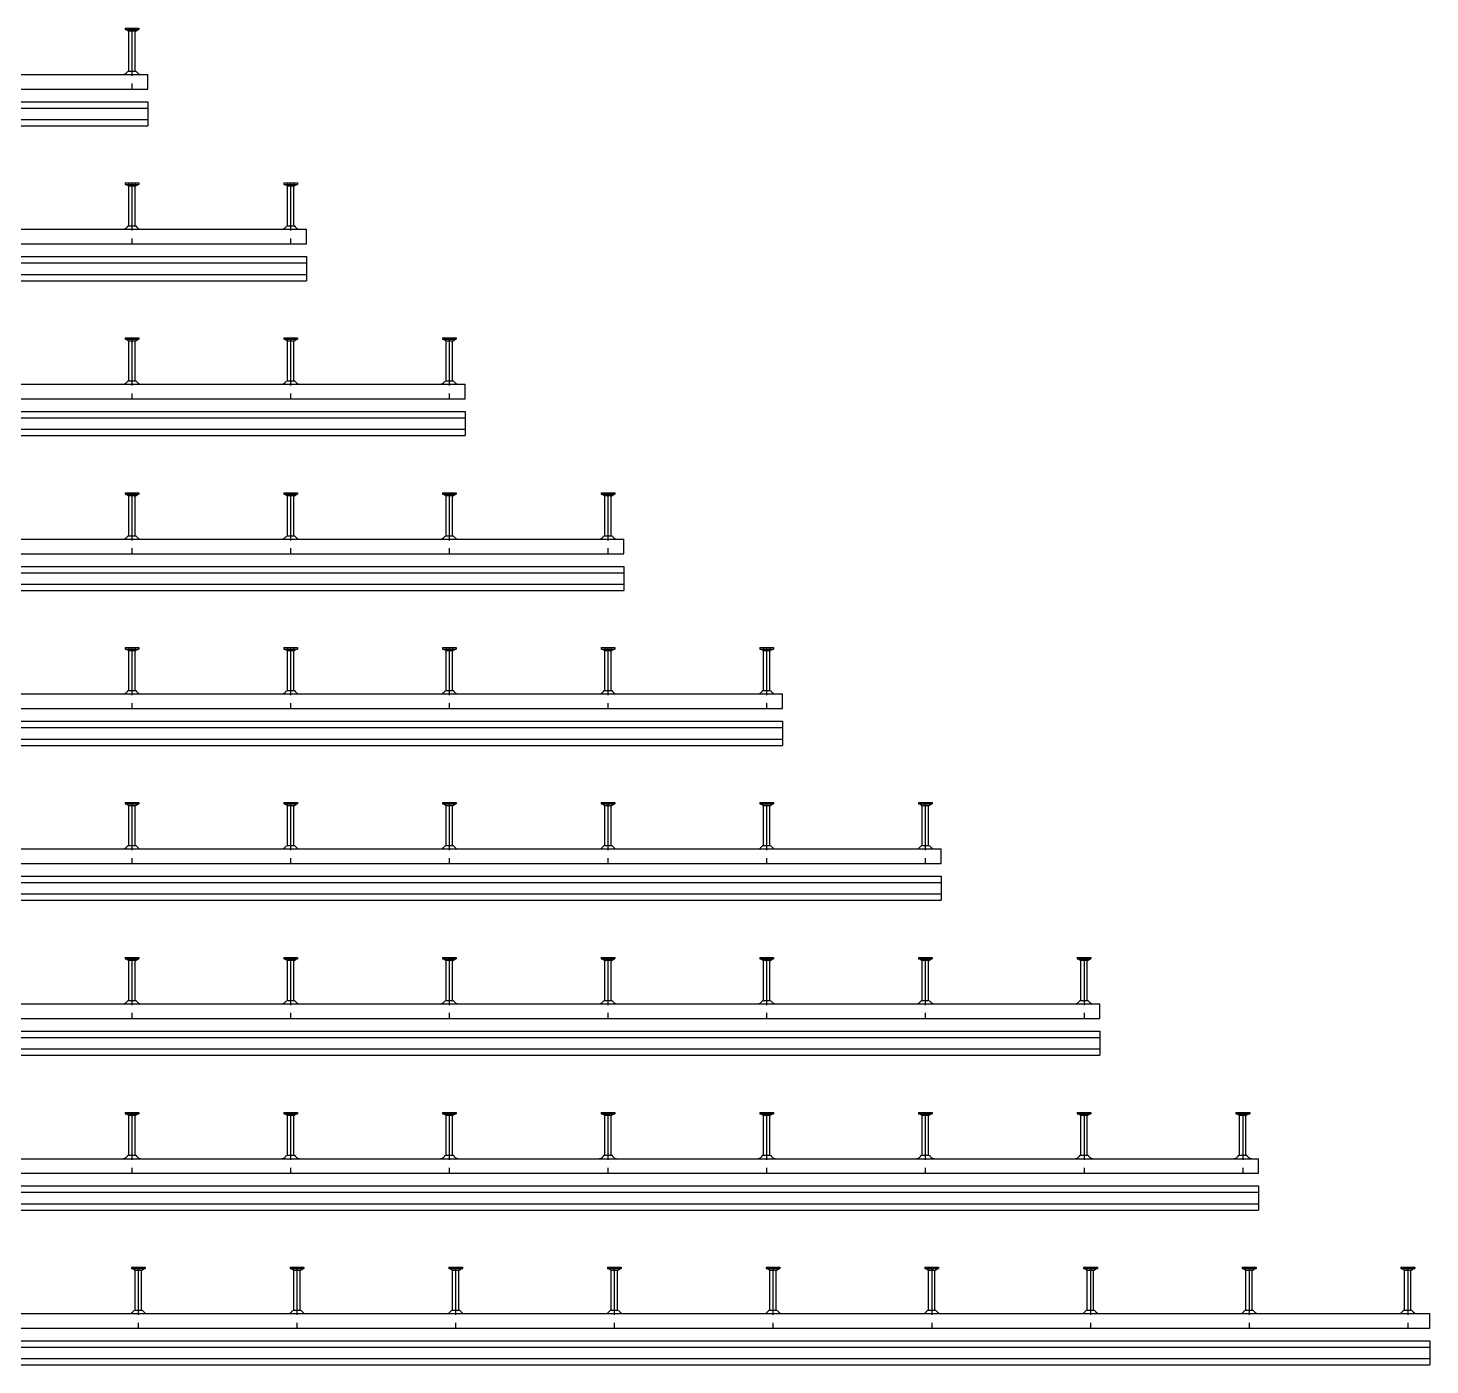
# Model space of a CAD drawing. Header units: millimetres. Extents: x -218 to 5910, y -4299 to 2743.
# Drawn here: x 3702 to 5910, y -4299 to -2193 of the extents above; entities that cross this region are included whole.
import ezdxf

# ---------------------------------------------------------------- set-up
doc = ezdxf.new("R2010")
doc.units = ezdxf.units.MM
doc.header["$LTSCALE"] = 10
doc.linetypes.add('MITTE2', pattern=[1.125, 0.75, -0.125, 0.125, -0.125])
doc.layers.add('HALFEN', color=2, linetype='CONTINUOUS')

msp = doc.modelspace()

# ---------------------------------------------------------------- linework, layer by layer
at = {"layer": 'HALFEN'}
for p, q in [((3854.3, -2192.8), (3854.3, -2195)), ((3854.3, -2192.8), (3876.2, -2192.8)), ((3854.3, -2195), (3876.2, -2195)), ((3859.7, -2197.5), (3855.4, -2195)), ((3860.2, -2192.8), (3860.2, -2195)), ((3860.2, -2260.5), (3860.2, -2198.3)), ((3869.8, -2197.8), (3860.7, -2197.8)), ((3870.2, -2260.5), (3870.2, -2198.3)), ((3870.3, -2192.8), (3870.3, -2195)), ((3870.7, -2197.5), (3875.1, -2195)), ((3876.2, -2192.8), (3876.2, -2195)), ((-159.8, -2265.8), (3890.2, -2265.8)), ((3859, -2260.5), (3871.5, -2260.5)), ((3890.2, -2288.8), (3890.2, -2265.8)), ((-159.8, -2288.8), (3890.2, -2288.8)), ((-159.8, -2308.8), (3890.2, -2308.8)), ((-159.8, -2318.8), (3890.2, -2318.8)), ((3890.2, -2308.8), (3890.2, -2346.8)), ((-159.8, -2336.8), (3890.2, -2336.8)), ((-159.8, -2346.8), (3890.2, -2346.8)), ((3854.3, -2436.8), (3876.2, -2436.8)), ((3854.3, -2436.8), (3854.3, -2439)), ((3854.3, -2439), (3876.2, -2439)), ((3859.7, -2441.5), (3855.4, -2439)), ((3860.2, -2436.8), (3860.2, -2439)), ((3860.2, -2504.5), (3860.2, -2442.3)), ((3869.8, -2441.8), (3860.7, -2441.8)), ((3870.2, -2504.5), (3870.2, -2442.3)), ((3870.3, -2436.8), (3870.3, -2439)), ((3870.7, -2441.5), (3875.1, -2439)), ((3876.2, -2436.8), (3876.2, -2439)), ((4104.3, -2436.8), (4104.3, -2439)), ((4104.3, -2436.8), (4126.2, -2436.8)), ((4104.3, -2439), (4126.2, -2439)), ((4109.7, -2441.5), (4105.4, -2439)), ((4110.2, -2436.8), (4110.2, -2439)), ((4110.2, -2504.5), (4110.2, -2442.3)), ((4119.8, -2441.8), (4110.7, -2441.8)), ((4120.2, -2504.5), (4120.2, -2442.3)), ((4120.3, -2436.8), (4120.3, -2439)), ((4120.7, -2441.5), (4125.1, -2439)), ((4126.2, -2436.8), (4126.2, -2439)), ((-159.8, -2509.8), (4140.2, -2509.8)), ((3859, -2504.5), (3871.5, -2504.5)), ((4109, -2504.5), (4121.5, -2504.5)), ((4140.2, -2532.8), (4140.2, -2509.8)), ((-159.8, -2532.8), (4140.2, -2532.8)), ((-159.8, -2552.8), (4140.2, -2552.8)), ((4140.2, -2552.8), (4140.2, -2590.8)), ((-159.8, -2562.8), (4140.2, -2562.8)), ((-159.8, -2580.8), (4140.2, -2580.8)), ((-159.8, -2590.8), (4140.2, -2590.8)), ((3854.3, -2680.8), (3876.2, -2680.8)), ((3854.3, -2680.8), (3854.3, -2683)), ((3854.3, -2683), (3876.2, -2683)), ((3859.7, -2685.5), (3855.4, -2683)), ((3860.2, -2680.8), (3860.2, -2683)), ((3860.2, -2748.5), (3860.2, -2686.3)), ((3869.8, -2685.8), (3860.7, -2685.8)), ((3870.2, -2748.5), (3870.2, -2686.3)), ((3870.3, -2680.8), (3870.3, -2683)), ((3870.7, -2685.5), (3875.1, -2683)), ((3876.2, -2680.8), (3876.2, -2683)), ((4104.3, -2680.8), (4126.2, -2680.8)), ((4104.3, -2680.8), (4104.3, -2683)), ((4104.3, -2683), (4126.2, -2683)), ((4109.7, -2685.5), (4105.4, -2683)), ((4110.2, -2680.8), (4110.2, -2683)), ((4110.2, -2748.5), (4110.2, -2686.3)), ((4119.8, -2685.8), (4110.7, -2685.8)), ((4120.2, -2748.5), (4120.2, -2686.3)), ((4120.3, -2680.8), (4120.3, -2683)), ((4120.7, -2685.5), (4125.1, -2683)), ((4126.2, -2680.8), (4126.2, -2683)), ((4354.3, -2680.8), (4354.3, -2683)), ((4354.3, -2680.8), (4376.2, -2680.8)), ((4354.3, -2683), (4376.2, -2683)), ((4359.7, -2685.5), (4355.4, -2683)), ((4360.2, -2680.8), (4360.2, -2683)), ((4360.2, -2748.5), (4360.2, -2686.3)), ((4369.8, -2685.8), (4360.7, -2685.8)), ((4370.2, -2748.5), (4370.2, -2686.3)), ((4370.3, -2680.8), (4370.3, -2683)), ((4370.7, -2685.5), (4375.1, -2683)), ((4376.2, -2680.8), (4376.2, -2683)), ((-159.8, -2753.8), (4390.2, -2753.8)), ((3859, -2748.5), (3871.5, -2748.5)), ((4109, -2748.5), (4121.5, -2748.5)), ((4359, -2748.5), (4371.5, -2748.5)), ((4390.2, -2776.8), (4390.2, -2753.8)), ((-159.8, -2776.8), (4390.2, -2776.8)), ((-159.8, -2796.8), (4390.2, -2796.8)), ((4390.2, -2796.8), (4390.2, -2834.8)), ((-159.8, -2806.8), (4390.2, -2806.8)), ((-159.8, -2824.8), (4390.2, -2824.8)), ((-159.8, -2834.8), (4390.2, -2834.8)), ((3854.3, -2924.8), (3876.2, -2924.8)), ((3854.3, -2924.8), (3854.3, -2927)), ((3854.3, -2927), (3876.2, -2927)), ((3859.7, -2929.5), (3855.4, -2927)), ((3860.2, -2924.8), (3860.2, -2927)), ((3860.2, -2992.5), (3860.2, -2930.3)), ((3869.8, -2929.8), (3860.7, -2929.8)), ((3870.2, -2992.5), (3870.2, -2930.3)), ((3870.3, -2924.8), (3870.3, -2927)), ((3870.7, -2929.5), (3875.1, -2927)), ((3876.2, -2924.8), (3876.2, -2927)), ((4104.3, -2924.8), (4126.2, -2924.8)), ((4104.3, -2924.8), (4104.3, -2927)), ((4104.3, -2927), (4126.2, -2927)), ((4109.7, -2929.5), (4105.4, -2927)), ((4110.2, -2924.8), (4110.2, -2927)), ((4110.2, -2992.5), (4110.2, -2930.3)), ((4119.8, -2929.8), (4110.7, -2929.8)), ((4120.2, -2992.5), (4120.2, -2930.3)), ((4120.3, -2924.8), (4120.3, -2927)), ((4120.7, -2929.5), (4125.1, -2927)), ((4126.2, -2924.8), (4126.2, -2927)), ((4354.3, -2924.8), (4354.3, -2927)), ((4354.3, -2924.8), (4376.2, -2924.8)), ((4354.3, -2927), (4376.2, -2927)), ((4359.7, -2929.5), (4355.4, -2927)), ((4360.2, -2924.8), (4360.2, -2927)), ((4360.2, -2992.5), (4360.2, -2930.3)), ((4369.8, -2929.8), (4360.7, -2929.8)), ((4370.2, -2992.5), (4370.2, -2930.3)), ((4370.3, -2924.8), (4370.3, -2927)), ((4370.7, -2929.5), (4375.1, -2927)), ((4376.2, -2924.8), (4376.2, -2927)), ((4604.3, -2924.8), (4604.3, -2927)), ((4604.3, -2924.8), (4626.2, -2924.8)), ((4604.3, -2927), (4626.2, -2927)), ((4609.7, -2929.5), (4605.4, -2927)), ((4610.2, -2924.8), (4610.2, -2927)), ((4610.2, -2992.5), (4610.2, -2930.3)), ((4619.8, -2929.8), (4610.7, -2929.8)), ((4620.2, -2992.5), (4620.2, -2930.3)), ((4620.3, -2924.8), (4620.3, -2927)), ((4620.7, -2929.5), (4625.1, -2927)), ((4626.2, -2924.8), (4626.2, -2927)), ((-159.8, -2997.8), (4640.2, -2997.8)), ((3859, -2992.5), (3871.5, -2992.5)), ((4109, -2992.5), (4121.5, -2992.5)), ((4359, -2992.5), (4371.5, -2992.5)), ((4609, -2992.5), (4621.5, -2992.5)), ((4640.2, -3020.8), (4640.2, -2997.8)), ((-159.8, -3020.8), (4640.2, -3020.8)), ((-159.8, -3040.8), (4640.2, -3040.8)), ((4640.2, -3040.8), (4640.2, -3078.8)), ((-159.8, -3050.8), (4640.2, -3050.8)), ((-159.8, -3068.8), (4640.2, -3068.8)), ((-159.8, -3078.8), (4640.2, -3078.8)), ((3854.3, -3168.8), (3876.2, -3168.8)), ((3854.3, -3168.8), (3854.3, -3171)), ((3854.3, -3171), (3876.2, -3171)), ((3859.7, -3173.5), (3855.4, -3171)), ((3860.2, -3168.8), (3860.2, -3171)), ((3860.2, -3236.5), (3860.2, -3174.3)), ((3869.8, -3173.8), (3860.7, -3173.8)), ((3870.2, -3236.5), (3870.2, -3174.3)), ((3870.3, -3168.8), (3870.3, -3171)), ((3870.7, -3173.5), (3875.1, -3171)), ((3876.2, -3168.8), (3876.2, -3171)), ((4104.3, -3168.8), (4126.2, -3168.8)), ((4104.3, -3168.8), (4104.3, -3171)), ((4104.3, -3171), (4126.2, -3171)), ((4109.7, -3173.5), (4105.4, -3171)), ((4110.2, -3168.8), (4110.2, -3171)), ((4110.2, -3236.5), (4110.2, -3174.3)), ((4119.8, -3173.8), (4110.7, -3173.8)), ((4120.2, -3236.5), (4120.2, -3174.3)), ((4120.3, -3168.8), (4120.3, -3171)), ((4120.7, -3173.5), (4125.1, -3171)), ((4126.2, -3168.8), (4126.2, -3171)), ((4354.3, -3168.8), (4354.3, -3171)), ((4354.3, -3168.8), (4376.2, -3168.8)), ((4354.3, -3171), (4376.2, -3171)), ((4359.7, -3173.5), (4355.4, -3171)), ((4360.2, -3168.8), (4360.2, -3171)), ((4360.2, -3236.5), (4360.2, -3174.3)), ((4369.8, -3173.8), (4360.7, -3173.8)), ((4370.2, -3236.5), (4370.2, -3174.3)), ((4370.3, -3168.8), (4370.3, -3171)), ((4370.7, -3173.5), (4375.1, -3171)), ((4376.2, -3168.8), (4376.2, -3171)), ((4604.3, -3168.8), (4626.2, -3168.8)), ((4604.3, -3168.8), (4604.3, -3171)), ((4604.3, -3171), (4626.2, -3171)), ((4609.7, -3173.5), (4605.4, -3171)), ((4610.2, -3168.8), (4610.2, -3171)), ((4610.2, -3236.5), (4610.2, -3174.3)), ((4619.8, -3173.8), (4610.7, -3173.8)), ((4620.2, -3236.5), (4620.2, -3174.3)), ((4620.3, -3168.8), (4620.3, -3171)), ((4620.7, -3173.5), (4625.1, -3171)), ((4626.2, -3168.8), (4626.2, -3171)), ((4854.3, -3168.8), (4854.3, -3171)), ((4854.3, -3168.8), (4876.2, -3168.8)), ((4854.3, -3171), (4876.2, -3171)), ((4859.7, -3173.5), (4855.4, -3171)), ((4860.2, -3168.8), (4860.2, -3171)), ((4860.2, -3236.5), (4860.2, -3174.3)), ((4869.8, -3173.8), (4860.7, -3173.8)), ((4870.2, -3236.5), (4870.2, -3174.3)), ((4870.3, -3168.8), (4870.3, -3171)), ((4870.7, -3173.5), (4875.1, -3171)), ((4876.2, -3168.8), (4876.2, -3171)), ((-159.8, -3241.8), (4890.2, -3241.8)), ((3859, -3236.5), (3871.5, -3236.5)), ((4109, -3236.5), (4121.5, -3236.5)), ((4359, -3236.5), (4371.5, -3236.5)), ((4609, -3236.5), (4621.5, -3236.5)), ((4859, -3236.5), (4871.5, -3236.5)), ((4890.2, -3264.8), (4890.2, -3241.8)), ((-159.8, -3264.8), (4890.2, -3264.8)), ((-159.8, -3284.8), (4890.2, -3284.8)), ((4890.2, -3284.8), (4890.2, -3322.8)), ((-159.8, -3294.8), (4890.2, -3294.8)), ((-159.8, -3312.8), (4890.2, -3312.8)), ((-159.8, -3322.8), (4890.2, -3322.8)), ((3854.3, -3412.8), (3876.2, -3412.8)), ((3854.3, -3412.8), (3854.3, -3415)), ((3854.3, -3415), (3876.2, -3415)), ((3859.7, -3417.5), (3855.4, -3415)), ((3860.2, -3412.8), (3860.2, -3415)), ((3860.2, -3480.5), (3860.2, -3418.3)), ((3869.8, -3417.8), (3860.7, -3417.8)), ((3870.2, -3480.5), (3870.2, -3418.3)), ((3870.3, -3412.8), (3870.3, -3415)), ((3870.7, -3417.5), (3875.1, -3415)), ((3876.2, -3412.8), (3876.2, -3415)), ((4104.3, -3412.8), (4126.2, -3412.8)), ((4104.3, -3412.8), (4104.3, -3415)), ((4104.3, -3415), (4126.2, -3415)), ((4109.7, -3417.5), (4105.4, -3415)), ((4110.2, -3412.8), (4110.2, -3415)), ((4110.2, -3480.5), (4110.2, -3418.3)), ((4119.8, -3417.8), (4110.7, -3417.8)), ((4120.2, -3480.5), (4120.2, -3418.3)), ((4120.3, -3412.8), (4120.3, -3415)), ((4120.7, -3417.5), (4125.1, -3415)), ((4126.2, -3412.8), (4126.2, -3415)), ((4354.3, -3412.8), (4354.3, -3415)), ((4354.3, -3412.8), (4376.2, -3412.8)), ((4354.3, -3415), (4376.2, -3415)), ((4359.7, -3417.5), (4355.4, -3415)), ((4360.2, -3412.8), (4360.2, -3415)), ((4360.2, -3480.5), (4360.2, -3418.3)), ((4369.8, -3417.8), (4360.7, -3417.8)), ((4370.2, -3480.5), (4370.2, -3418.3)), ((4370.3, -3412.8), (4370.3, -3415)), ((4370.7, -3417.5), (4375.1, -3415)), ((4376.2, -3412.8), (4376.2, -3415)), ((4604.3, -3412.8), (4626.2, -3412.8)), ((4604.3, -3412.8), (4604.3, -3415)), ((4604.3, -3415), (4626.2, -3415)), ((4609.7, -3417.5), (4605.4, -3415)), ((4610.2, -3412.8), (4610.2, -3415)), ((4610.2, -3480.5), (4610.2, -3418.3)), ((4619.8, -3417.8), (4610.7, -3417.8)), ((4620.2, -3480.5), (4620.2, -3418.3)), ((4620.3, -3412.8), (4620.3, -3415)), ((4620.7, -3417.5), (4625.1, -3415)), ((4626.2, -3412.8), (4626.2, -3415)), ((4854.3, -3412.8), (4854.3, -3415)), ((4854.3, -3412.8), (4876.2, -3412.8)), ((4854.3, -3415), (4876.2, -3415)), ((4859.7, -3417.5), (4855.4, -3415)), ((4860.2, -3412.8), (4860.2, -3415)), ((4860.2, -3480.5), (4860.2, -3418.3)), ((4869.8, -3417.8), (4860.7, -3417.8)), ((4870.2, -3480.5), (4870.2, -3418.3)), ((4870.3, -3412.8), (4870.3, -3415)), ((4870.7, -3417.5), (4875.1, -3415)), ((4876.2, -3412.8), (4876.2, -3415)), ((5104.3, -3412.8), (5104.3, -3415)), ((5104.3, -3412.8), (5126.2, -3412.8)), ((5104.3, -3415), (5126.2, -3415)), ((5109.7, -3417.5), (5105.4, -3415)), ((5110.2, -3412.8), (5110.2, -3415)), ((5110.2, -3480.5), (5110.2, -3418.3)), ((5119.8, -3417.8), (5110.7, -3417.8)), ((5120.2, -3480.5), (5120.2, -3418.3)), ((5120.3, -3412.8), (5120.3, -3415)), ((5120.7, -3417.5), (5125.1, -3415)), ((5126.2, -3412.8), (5126.2, -3415)), ((-159.8, -3485.8), (5140.2, -3485.8)), ((3859, -3480.5), (3871.5, -3480.5)), ((4109, -3480.5), (4121.5, -3480.5)), ((4359, -3480.5), (4371.5, -3480.5)), ((4609, -3480.5), (4621.5, -3480.5)), ((4859, -3480.5), (4871.5, -3480.5)), ((5109, -3480.5), (5121.5, -3480.5)), ((5140.2, -3508.8), (5140.2, -3485.8)), ((-159.8, -3508.8), (5140.2, -3508.8)), ((-159.8, -3528.8), (5140.2, -3528.8)), ((5140.2, -3528.8), (5140.2, -3566.8)), ((-159.8, -3538.8), (5140.2, -3538.8)), ((-159.8, -3556.8), (5140.2, -3556.8)), ((-159.8, -3566.8), (5140.2, -3566.8)), ((3854.3, -3656.8), (3876.2, -3656.8)), ((3854.3, -3656.8), (3854.3, -3659)), ((3854.3, -3659), (3876.2, -3659)), ((3859.7, -3661.5), (3855.4, -3659)), ((3860.2, -3656.8), (3860.2, -3659)), ((3860.2, -3724.5), (3860.2, -3662.3)), ((3869.8, -3661.8), (3860.7, -3661.8)), ((3870.2, -3724.5), (3870.2, -3662.3)), ((3870.3, -3656.8), (3870.3, -3659)), ((3870.7, -3661.5), (3875.1, -3659)), ((3876.2, -3656.8), (3876.2, -3659)), ((4104.3, -3656.8), (4126.2, -3656.8)), ((4104.3, -3656.8), (4104.3, -3659)), ((4104.3, -3659), (4126.2, -3659)), ((4109.7, -3661.5), (4105.4, -3659)), ((4110.2, -3656.8), (4110.2, -3659)), ((4110.2, -3724.5), (4110.2, -3662.3)), ((4119.8, -3661.8), (4110.7, -3661.8)), ((4120.2, -3724.5), (4120.2, -3662.3)), ((4120.3, -3656.8), (4120.3, -3659)), ((4120.7, -3661.5), (4125.1, -3659)), ((4126.2, -3656.8), (4126.2, -3659)), ((4354.3, -3656.8), (4354.3, -3659)), ((4354.3, -3656.8), (4376.2, -3656.8)), ((4354.3, -3659), (4376.2, -3659)), ((4359.7, -3661.5), (4355.4, -3659)), ((4360.2, -3656.8), (4360.2, -3659)), ((4360.2, -3724.5), (4360.2, -3662.3)), ((4369.8, -3661.8), (4360.7, -3661.8)), ((4370.2, -3724.5), (4370.2, -3662.3)), ((4370.3, -3656.8), (4370.3, -3659)), ((4370.7, -3661.5), (4375.1, -3659)), ((4376.2, -3656.8), (4376.2, -3659)), ((4604.3, -3656.8), (4626.2, -3656.8)), ((4604.3, -3656.8), (4604.3, -3659)), ((4604.3, -3659), (4626.2, -3659)), ((4609.7, -3661.5), (4605.4, -3659)), ((4610.2, -3656.8), (4610.2, -3659)), ((4610.2, -3724.5), (4610.2, -3662.3)), ((4619.8, -3661.8), (4610.7, -3661.8)), ((4620.2, -3724.5), (4620.2, -3662.3)), ((4620.3, -3656.8), (4620.3, -3659)), ((4620.7, -3661.5), (4625.1, -3659)), ((4626.2, -3656.8), (4626.2, -3659)), ((4854.3, -3656.8), (4854.3, -3659)), ((4854.3, -3656.8), (4876.2, -3656.8)), ((4854.3, -3659), (4876.2, -3659)), ((4859.7, -3661.5), (4855.4, -3659)), ((4860.2, -3656.8), (4860.2, -3659)), ((4860.2, -3724.5), (4860.2, -3662.3)), ((4869.8, -3661.8), (4860.7, -3661.8)), ((4870.2, -3724.5), (4870.2, -3662.3)), ((4870.3, -3656.8), (4870.3, -3659)), ((4870.7, -3661.5), (4875.1, -3659)), ((4876.2, -3656.8), (4876.2, -3659)), ((5104.3, -3656.8), (5126.2, -3656.8)), ((5104.3, -3656.8), (5104.3, -3659)), ((5104.3, -3659), (5126.2, -3659)), ((5109.7, -3661.5), (5105.4, -3659)), ((5110.2, -3656.8), (5110.2, -3659)), ((5110.2, -3724.5), (5110.2, -3662.3)), ((5119.8, -3661.8), (5110.7, -3661.8)), ((5120.2, -3724.5), (5120.2, -3662.3)), ((5120.3, -3656.8), (5120.3, -3659)), ((5120.7, -3661.5), (5125.1, -3659)), ((5126.2, -3656.8), (5126.2, -3659)), ((5354.3, -3656.8), (5354.3, -3659)), ((5354.3, -3656.8), (5376.2, -3656.8)), ((5354.3, -3659), (5376.2, -3659)), ((5359.7, -3661.5), (5355.4, -3659)), ((5360.2, -3656.8), (5360.2, -3659)), ((5360.2, -3724.5), (5360.2, -3662.3)), ((5369.8, -3661.8), (5360.7, -3661.8)), ((5370.2, -3724.5), (5370.2, -3662.3)), ((5370.3, -3656.8), (5370.3, -3659)), ((5370.7, -3661.5), (5375.1, -3659)), ((5376.2, -3656.8), (5376.2, -3659)), ((-159.8, -3729.8), (5390.2, -3729.8)), ((3859, -3724.5), (3871.5, -3724.5)), ((4109, -3724.5), (4121.5, -3724.5)), ((4359, -3724.5), (4371.5, -3724.5)), ((4609, -3724.5), (4621.5, -3724.5)), ((4859, -3724.5), (4871.5, -3724.5)), ((5109, -3724.5), (5121.5, -3724.5)), ((5359, -3724.5), (5371.5, -3724.5)), ((5390.2, -3752.8), (5390.2, -3729.8)), ((-159.8, -3752.8), (5390.2, -3752.8)), ((-159.8, -3772.8), (5390.2, -3772.8)), ((5390.2, -3772.8), (5390.2, -3810.8)), ((-159.8, -3782.8), (5390.2, -3782.8)), ((-159.8, -3800.8), (5390.2, -3800.8)), ((-159.8, -3810.8), (5390.2, -3810.8)), ((3854.3, -3900.8), (3876.2, -3900.8)), ((3854.3, -3900.8), (3854.3, -3903)), ((3854.3, -3903), (3876.2, -3903)), ((3859.7, -3905.5), (3855.4, -3903)), ((3860.2, -3900.8), (3860.2, -3903)), ((3860.2, -3968.5), (3860.2, -3906.3)), ((3869.8, -3905.8), (3860.7, -3905.8)), ((3870.2, -3968.5), (3870.2, -3906.3)), ((3870.3, -3900.8), (3870.3, -3903)), ((3870.7, -3905.5), (3875.1, -3903)), ((3876.2, -3900.8), (3876.2, -3903)), ((4104.3, -3900.8), (4126.2, -3900.8)), ((4104.3, -3900.8), (4104.3, -3903)), ((4104.3, -3903), (4126.2, -3903)), ((4109.7, -3905.5), (4105.4, -3903)), ((4110.2, -3900.8), (4110.2, -3903)), ((4110.2, -3968.5), (4110.2, -3906.3)), ((4119.8, -3905.8), (4110.7, -3905.8)), ((4120.2, -3968.5), (4120.2, -3906.3)), ((4120.3, -3900.8), (4120.3, -3903)), ((4120.7, -3905.5), (4125.1, -3903)), ((4126.2, -3900.8), (4126.2, -3903)), ((4354.3, -3900.8), (4354.3, -3903)), ((4354.3, -3900.8), (4376.2, -3900.8)), ((4354.3, -3903), (4376.2, -3903)), ((4359.7, -3905.5), (4355.4, -3903)), ((4360.2, -3900.8), (4360.2, -3903)), ((4360.2, -3968.5), (4360.2, -3906.3)), ((4369.8, -3905.8), (4360.7, -3905.8)), ((4370.2, -3968.5), (4370.2, -3906.3)), ((4370.3, -3900.8), (4370.3, -3903)), ((4370.7, -3905.5), (4375.1, -3903)), ((4376.2, -3900.8), (4376.2, -3903)), ((4604.3, -3900.8), (4626.2, -3900.8)), ((4604.3, -3900.8), (4604.3, -3903)), ((4604.3, -3903), (4626.2, -3903)), ((4609.7, -3905.5), (4605.4, -3903)), ((4610.2, -3900.8), (4610.2, -3903)), ((4610.2, -3968.5), (4610.2, -3906.3)), ((4619.8, -3905.8), (4610.7, -3905.8)), ((4620.2, -3968.5), (4620.2, -3906.3)), ((4620.3, -3900.8), (4620.3, -3903)), ((4620.7, -3905.5), (4625.1, -3903)), ((4626.2, -3900.8), (4626.2, -3903)), ((4854.3, -3900.8), (4854.3, -3903)), ((4854.3, -3900.8), (4876.2, -3900.8)), ((4854.3, -3903), (4876.2, -3903)), ((4859.7, -3905.5), (4855.4, -3903)), ((4860.2, -3900.8), (4860.2, -3903)), ((4860.2, -3968.5), (4860.2, -3906.3)), ((4869.8, -3905.8), (4860.7, -3905.8)), ((4870.2, -3968.5), (4870.2, -3906.3)), ((4870.3, -3900.8), (4870.3, -3903)), ((4870.7, -3905.5), (4875.1, -3903)), ((4876.2, -3900.8), (4876.2, -3903)), ((5104.3, -3900.8), (5126.2, -3900.8)), ((5104.3, -3900.8), (5104.3, -3903)), ((5104.3, -3903), (5126.2, -3903)), ((5109.7, -3905.5), (5105.4, -3903)), ((5110.2, -3900.8), (5110.2, -3903)), ((5110.2, -3968.5), (5110.2, -3906.3)), ((5119.8, -3905.8), (5110.7, -3905.8)), ((5120.2, -3968.5), (5120.2, -3906.3)), ((5120.3, -3900.8), (5120.3, -3903)), ((5120.7, -3905.5), (5125.1, -3903)), ((5126.2, -3900.8), (5126.2, -3903)), ((5354.3, -3900.8), (5376.2, -3900.8)), ((5354.3, -3900.8), (5354.3, -3903)), ((5354.3, -3903), (5376.2, -3903)), ((5359.7, -3905.5), (5355.4, -3903)), ((5360.2, -3900.8), (5360.2, -3903)), ((5360.2, -3968.5), (5360.2, -3906.3)), ((5369.8, -3905.8), (5360.7, -3905.8)), ((5370.2, -3968.5), (5370.2, -3906.3)), ((5370.3, -3900.8), (5370.3, -3903)), ((5370.7, -3905.5), (5375.1, -3903)), ((5376.2, -3900.8), (5376.2, -3903)), ((5604.3, -3900.8), (5604.3, -3903)), ((5604.3, -3900.8), (5626.2, -3900.8)), ((5604.3, -3903), (5626.2, -3903)), ((5609.7, -3905.5), (5605.4, -3903)), ((5610.2, -3900.8), (5610.2, -3903)), ((5610.2, -3968.5), (5610.2, -3906.3)), ((5619.8, -3905.8), (5610.7, -3905.8)), ((5620.2, -3968.5), (5620.2, -3906.3)), ((5620.3, -3900.8), (5620.3, -3903)), ((5620.7, -3905.5), (5625.1, -3903)), ((5626.2, -3900.8), (5626.2, -3903)), ((-159.8, -3973.8), (5640.2, -3973.8)), ((3859, -3968.5), (3871.5, -3968.5)), ((4109, -3968.5), (4121.5, -3968.5)), ((4359, -3968.5), (4371.5, -3968.5)), ((4609, -3968.5), (4621.5, -3968.5)), ((4859, -3968.5), (4871.5, -3968.5)), ((5109, -3968.5), (5121.5, -3968.5)), ((5359, -3968.5), (5371.5, -3968.5)), ((5609, -3968.5), (5621.5, -3968.5)), ((5640.2, -3996.8), (5640.2, -3973.8)), ((-159.8, -3996.8), (5640.2, -3996.8)), ((-159.8, -4016.8), (5640.2, -4016.8)), ((5640.2, -4016.8), (5640.2, -4054.8)), ((-159.8, -4026.8), (5640.2, -4026.8)), ((-159.8, -4044.8), (5640.2, -4044.8)), ((-159.8, -4054.8), (5640.2, -4054.8)), ((3864.3, -4144.8), (3886.2, -4144.8)), ((3864.3, -4144.8), (3864.3, -4147)), ((3864.3, -4147), (3886.2, -4147)), ((3869.7, -4149.5), (3865.4, -4147)), ((3870.2, -4144.8), (3870.2, -4147)), ((3870.2, -4212.5), (3870.2, -4150.3)), ((3879.8, -4149.8), (3870.7, -4149.8)), ((3880.2, -4212.5), (3880.2, -4150.3)), ((3880.3, -4144.8), (3880.3, -4147)), ((3880.7, -4149.5), (3885.1, -4147)), ((3886.2, -4144.8), (3886.2, -4147)), ((4114.3, -4144.8), (4136.2, -4144.8)), ((4114.3, -4144.8), (4114.3, -4147)), ((4114.3, -4147), (4136.2, -4147)), ((4119.7, -4149.5), (4115.4, -4147)), ((4120.2, -4144.8), (4120.2, -4147)), ((4120.2, -4212.5), (4120.2, -4150.3)), ((4129.8, -4149.8), (4120.7, -4149.8)), ((4130.2, -4212.5), (4130.2, -4150.3)), ((4130.3, -4144.8), (4130.3, -4147)), ((4130.7, -4149.5), (4135.1, -4147)), ((4136.2, -4144.8), (4136.2, -4147)), ((4364.3, -4144.8), (4386.2, -4144.8)), ((4364.3, -4144.8), (4364.3, -4147)), ((4364.3, -4147), (4386.2, -4147)), ((4369.7, -4149.5), (4365.4, -4147)), ((4370.2, -4144.8), (4370.2, -4147)), ((4370.2, -4212.5), (4370.2, -4150.3)), ((4379.8, -4149.8), (4370.7, -4149.8)), ((4380.2, -4212.5), (4380.2, -4150.3)), ((4380.3, -4144.8), (4380.3, -4147)), ((4380.7, -4149.5), (4385.1, -4147)), ((4386.2, -4144.8), (4386.2, -4147)), ((4614.3, -4144.8), (4636.2, -4144.8)), ((4614.3, -4144.8), (4614.3, -4147)), ((4614.3, -4147), (4636.2, -4147)), ((4619.7, -4149.5), (4615.4, -4147)), ((4620.2, -4144.8), (4620.2, -4147)), ((4620.2, -4212.5), (4620.2, -4150.3)), ((4629.8, -4149.8), (4620.7, -4149.8)), ((4630.2, -4212.5), (4630.2, -4150.3)), ((4630.3, -4144.8), (4630.3, -4147)), ((4630.7, -4149.5), (4635.1, -4147)), ((4636.2, -4144.8), (4636.2, -4147)), ((4864.3, -4144.8), (4886.2, -4144.8)), ((4864.3, -4144.8), (4864.3, -4147)), ((4864.3, -4147), (4886.2, -4147)), ((4869.7, -4149.5), (4865.4, -4147)), ((4870.2, -4144.8), (4870.2, -4147)), ((4870.2, -4212.5), (4870.2, -4150.3)), ((4879.8, -4149.8), (4870.7, -4149.8)), ((4880.2, -4212.5), (4880.2, -4150.3)), ((4880.3, -4144.8), (4880.3, -4147)), ((4880.7, -4149.5), (4885.1, -4147)), ((4886.2, -4144.8), (4886.2, -4147)), ((5114.3, -4144.8), (5136.2, -4144.8)), ((5114.3, -4144.8), (5114.3, -4147)), ((5114.3, -4147), (5136.2, -4147)), ((5119.7, -4149.5), (5115.4, -4147)), ((5120.2, -4144.8), (5120.2, -4147)), ((5120.2, -4212.5), (5120.2, -4150.3)), ((5129.8, -4149.8), (5120.7, -4149.8)), ((5130.2, -4212.5), (5130.2, -4150.3)), ((5130.3, -4144.8), (5130.3, -4147)), ((5130.7, -4149.5), (5135.1, -4147)), ((5136.2, -4144.8), (5136.2, -4147)), ((5364.3, -4144.8), (5386.2, -4144.8)), ((5364.3, -4144.8), (5364.3, -4147)), ((5364.3, -4147), (5386.2, -4147)), ((5369.7, -4149.5), (5365.4, -4147)), ((5370.2, -4144.8), (5370.2, -4147)), ((5370.2, -4212.5), (5370.2, -4150.3)), ((5379.8, -4149.8), (5370.7, -4149.8)), ((5380.2, -4212.5), (5380.2, -4150.3)), ((5380.3, -4144.8), (5380.3, -4147)), ((5380.7, -4149.5), (5385.1, -4147)), ((5386.2, -4144.8), (5386.2, -4147)), ((5614.3, -4144.8), (5636.2, -4144.8)), ((5614.3, -4144.8), (5614.3, -4147)), ((5614.3, -4147), (5636.2, -4147)), ((5619.7, -4149.5), (5615.4, -4147)), ((5620.2, -4144.8), (5620.2, -4147)), ((5620.2, -4212.5), (5620.2, -4150.3)), ((5629.8, -4149.8), (5620.7, -4149.8)), ((5630.2, -4212.5), (5630.2, -4150.3)), ((5630.3, -4144.8), (5630.3, -4147)), ((5630.7, -4149.5), (5635.1, -4147)), ((5636.2, -4144.8), (5636.2, -4147)), ((5864.3, -4144.8), (5886.2, -4144.8)), ((5864.3, -4144.8), (5864.3, -4147)), ((5864.3, -4147), (5886.2, -4147)), ((5869.7, -4149.5), (5865.4, -4147)), ((5870.2, -4144.8), (5870.2, -4147)), ((5870.2, -4212.5), (5870.2, -4150.3)), ((5879.8, -4149.8), (5870.7, -4149.8)), ((5880.2, -4212.5), (5880.2, -4150.3)), ((5880.3, -4144.8), (5880.3, -4147)), ((5880.7, -4149.5), (5885.1, -4147)), ((5886.2, -4144.8), (5886.2, -4147)), ((-159.8, -4217.8), (5910.2, -4217.8)), ((3869, -4212.5), (3881.5, -4212.5)), ((4119, -4212.5), (4131.5, -4212.5)), ((4369, -4212.5), (4381.5, -4212.5)), ((4619, -4212.5), (4631.5, -4212.5)), ((4869, -4212.5), (4881.5, -4212.5)), ((5119, -4212.5), (5131.5, -4212.5)), ((5369, -4212.5), (5381.5, -4212.5)), ((5619, -4212.5), (5631.5, -4212.5)), ((5869, -4212.5), (5881.5, -4212.5)), ((5910.2, -4240.8), (5910.2, -4217.8)), ((-159.8, -4240.8), (5910.2, -4240.8)), ((-159.8, -4260.8), (5910.2, -4260.8)), ((5910.2, -4260.8), (5910.2, -4298.8)), ((-159.8, -4270.8), (5910.2, -4270.8)), ((-159.8, -4288.8), (5910.2, -4288.8)), ((-159.8, -4298.8), (5910.2, -4298.8))]:
    msp.add_line(p, q, dxfattribs=at)
at = {"layer": 'HALFEN', "color": 1, "linetype": 'MITTE2', "ltscale": 10}
for p, q in [((3865.2, -2192.8), (3865.2, -2288.8)), ((3865.2, -2436.8), (3865.2, -2532.8)), ((4115.2, -2436.8), (4115.2, -2532.8)), ((3865.2, -2680.8), (3865.2, -2776.8)), ((4115.2, -2680.8), (4115.2, -2776.8)), ((4365.2, -2680.8), (4365.2, -2776.8)), ((3865.2, -2924.8), (3865.2, -3020.8)), ((4115.2, -2924.8), (4115.2, -3020.8)), ((4365.2, -2924.8), (4365.2, -3020.8)), ((4615.2, -2924.8), (4615.2, -3020.8)), ((3865.2, -3168.8), (3865.2, -3264.8)), ((4115.2, -3168.8), (4115.2, -3264.8)), ((4365.2, -3168.8), (4365.2, -3264.8)), ((4615.2, -3168.8), (4615.2, -3264.8)), ((4865.2, -3168.8), (4865.2, -3264.8)), ((3865.2, -3412.8), (3865.2, -3508.8)), ((4115.2, -3412.8), (4115.2, -3508.8)), ((4365.2, -3412.8), (4365.2, -3508.8)), ((4615.2, -3412.8), (4615.2, -3508.8)), ((4865.2, -3412.8), (4865.2, -3508.8)), ((5115.2, -3412.8), (5115.2, -3508.8)), ((3865.2, -3656.8), (3865.2, -3752.8)), ((4115.2, -3656.8), (4115.2, -3752.8)), ((4365.2, -3656.8), (4365.2, -3752.8)), ((4615.2, -3656.8), (4615.2, -3752.8)), ((4865.2, -3656.8), (4865.2, -3752.8)), ((5115.2, -3656.8), (5115.2, -3752.8)), ((5365.2, -3656.8), (5365.2, -3752.8)), ((3865.2, -3900.8), (3865.2, -3996.8)), ((4115.2, -3900.8), (4115.2, -3996.8)), ((4365.2, -3900.8), (4365.2, -3996.8)), ((4615.2, -3900.8), (4615.2, -3996.8)), ((4865.2, -3900.8), (4865.2, -3996.8)), ((5115.2, -3900.8), (5115.2, -3996.8)), ((5365.2, -3900.8), (5365.2, -3996.8)), ((5615.2, -3900.8), (5615.2, -3996.8)), ((3875.2, -4144.8), (3875.2, -4240.8)), ((4125.2, -4144.8), (4125.2, -4240.8)), ((4375.2, -4144.8), (4375.2, -4240.8)), ((4625.2, -4144.8), (4625.2, -4240.8)), ((4875.2, -4144.8), (4875.2, -4240.8)), ((5125.2, -4144.8), (5125.2, -4240.8)), ((5375.2, -4144.8), (5375.2, -4240.8)), ((5625.2, -4144.8), (5625.2, -4240.8)), ((5875.2, -4144.8), (5875.2, -4240.8))]:
    msp.add_line(p, q, dxfattribs=at)
at = {"layer": 'HALFEN'}
for centre, radius, start, end in [((3859.2, -2198.3), 1, 0, 60), ((3871.2, -2198.3), 1, 120, 180), ((3851.6, -2260.2), 5.54, 270, 305.3444), ((3844.7, -2250.5), 17.4, 305.3444, 325.0185), ((3885.8, -2250.5), 17.4, 214.9815, 234.6556), ((3878.9, -2260.2), 5.54, 234.6556, 270), ((3859.2, -2442.3), 1, 0, 60), ((3871.2, -2442.3), 1, 120, 180), ((4109.2, -2442.3), 1, 0, 60), ((4121.2, -2442.3), 1, 120, 180), ((3851.6, -2504.2), 5.54, 270, 305.3444), ((3844.7, -2494.5), 17.4, 305.3444, 325.0185), ((3885.8, -2494.5), 17.4, 214.9815, 234.6556), ((3878.9, -2504.2), 5.54, 234.6556, 270), ((4101.6, -2504.2), 5.54, 270, 305.3444), ((4094.7, -2494.5), 17.4, 305.3444, 325.0185), ((4135.8, -2494.5), 17.4, 214.9815, 234.6556), ((4128.9, -2504.2), 5.54, 234.6556, 270), ((3859.2, -2686.3), 1, 0, 60), ((3871.2, -2686.3), 1, 120, 180), ((4109.2, -2686.3), 1, 0, 60), ((4121.2, -2686.3), 1, 120, 180), ((4359.2, -2686.3), 1, 0, 60), ((4371.2, -2686.3), 1, 120, 180), ((3851.6, -2748.2), 5.54, 270, 305.3444), ((3844.7, -2738.5), 17.4, 305.3444, 325.0185), ((3885.8, -2738.5), 17.4, 214.9815, 234.6556), ((3878.9, -2748.2), 5.54, 234.6556, 270), ((4101.6, -2748.2), 5.54, 270, 305.3444), ((4094.7, -2738.5), 17.4, 305.3444, 325.0185), ((4135.8, -2738.5), 17.4, 214.9815, 234.6556), ((4128.9, -2748.2), 5.54, 234.6556, 270), ((4351.6, -2748.2), 5.54, 270, 305.3444), ((4344.7, -2738.5), 17.4, 305.3444, 325.0185), ((4385.8, -2738.5), 17.4, 214.9815, 234.6556), ((4378.9, -2748.2), 5.54, 234.6556, 270), ((3859.2, -2930.3), 1, 0, 60), ((3871.2, -2930.3), 1, 120, 180), ((4109.2, -2930.3), 1, 0, 60), ((4121.2, -2930.3), 1, 120, 180), ((4359.2, -2930.3), 1, 0, 60), ((4371.2, -2930.3), 1, 120, 180), ((4609.2, -2930.3), 1, 0, 60), ((4621.2, -2930.3), 1, 120, 180), ((3851.6, -2992.2), 5.54, 270, 305.3444), ((3844.7, -2982.5), 17.4, 305.3444, 325.0185), ((3885.8, -2982.5), 17.4, 214.9815, 234.6556), ((3878.9, -2992.2), 5.54, 234.6556, 270), ((4101.6, -2992.2), 5.54, 270, 305.3444), ((4094.7, -2982.5), 17.4, 305.3444, 325.0185), ((4135.8, -2982.5), 17.4, 214.9815, 234.6556), ((4128.9, -2992.2), 5.54, 234.6556, 270), ((4351.6, -2992.2), 5.54, 270, 305.3444), ((4344.7, -2982.5), 17.4, 305.3444, 325.0185), ((4385.8, -2982.5), 17.4, 214.9815, 234.6556), ((4378.9, -2992.2), 5.54, 234.6556, 270), ((4601.6, -2992.2), 5.54, 270, 305.3444), ((4594.7, -2982.5), 17.4, 305.3444, 325.0185), ((4635.8, -2982.5), 17.4, 214.9815, 234.6556), ((4628.9, -2992.2), 5.54, 234.6556, 270), ((3859.2, -3174.3), 1, 0, 60), ((3871.2, -3174.3), 1, 120, 180), ((4109.2, -3174.3), 1, 0, 60), ((4121.2, -3174.3), 1, 120, 180), ((4359.2, -3174.3), 1, 0, 60), ((4371.2, -3174.3), 1, 120, 180), ((4609.2, -3174.3), 1, 0, 60), ((4621.2, -3174.3), 1, 120, 180), ((4859.2, -3174.3), 1, 0, 60), ((4871.2, -3174.3), 1, 120, 180), ((3851.6, -3236.2), 5.54, 270, 305.3444), ((3844.7, -3226.5), 17.4, 305.3444, 325.0185), ((3885.8, -3226.5), 17.4, 214.9815, 234.6556), ((3878.9, -3236.2), 5.54, 234.6556, 270), ((4101.6, -3236.2), 5.54, 270, 305.3444), ((4094.7, -3226.5), 17.4, 305.3444, 325.0185), ((4135.8, -3226.5), 17.4, 214.9815, 234.6556), ((4128.9, -3236.2), 5.54, 234.6556, 270), ((4351.6, -3236.2), 5.54, 270, 305.3444), ((4344.7, -3226.5), 17.4, 305.3444, 325.0185), ((4385.8, -3226.5), 17.4, 214.9815, 234.6556), ((4378.9, -3236.2), 5.54, 234.6556, 270), ((4601.6, -3236.2), 5.54, 270, 305.3444), ((4594.7, -3226.5), 17.4, 305.3444, 325.0185), ((4635.8, -3226.5), 17.4, 214.9815, 234.6556), ((4628.9, -3236.2), 5.54, 234.6556, 270), ((4851.6, -3236.2), 5.54, 270, 305.3444), ((4844.7, -3226.5), 17.4, 305.3444, 325.0185), ((4885.8, -3226.5), 17.4, 214.9815, 234.6556), ((4878.9, -3236.2), 5.54, 234.6556, 270), ((3859.2, -3418.3), 1, 0, 60), ((3871.2, -3418.3), 1, 120, 180), ((4109.2, -3418.3), 1, 0, 60), ((4121.2, -3418.3), 1, 120, 180), ((4359.2, -3418.3), 1, 0, 60), ((4371.2, -3418.3), 1, 120, 180), ((4609.2, -3418.3), 1, 0, 60), ((4621.2, -3418.3), 1, 120, 180), ((4859.2, -3418.3), 1, 0, 60), ((4871.2, -3418.3), 1, 120, 180), ((5109.2, -3418.3), 1, 0, 60), ((5121.2, -3418.3), 1, 120, 180), ((3851.6, -3480.2), 5.54, 270, 305.3444), ((3844.7, -3470.5), 17.4, 305.3444, 325.0185), ((3885.8, -3470.5), 17.4, 214.9815, 234.6556), ((3878.9, -3480.2), 5.54, 234.6556, 270), ((4101.6, -3480.2), 5.54, 270, 305.3444), ((4094.7, -3470.5), 17.4, 305.3444, 325.0185), ((4135.8, -3470.5), 17.4, 214.9815, 234.6556), ((4128.9, -3480.2), 5.54, 234.6556, 270), ((4351.6, -3480.2), 5.54, 270, 305.3444), ((4344.7, -3470.5), 17.4, 305.3444, 325.0185), ((4385.8, -3470.5), 17.4, 214.9815, 234.6556), ((4378.9, -3480.2), 5.54, 234.6556, 270), ((4601.6, -3480.2), 5.54, 270, 305.3444), ((4594.7, -3470.5), 17.4, 305.3444, 325.0185), ((4635.8, -3470.5), 17.4, 214.9815, 234.6556), ((4628.9, -3480.2), 5.54, 234.6556, 270), ((4851.6, -3480.2), 5.54, 270, 305.3444), ((4844.7, -3470.5), 17.4, 305.3444, 325.0185), ((4885.8, -3470.5), 17.4, 214.9815, 234.6556), ((4878.9, -3480.2), 5.54, 234.6556, 270), ((5101.6, -3480.2), 5.54, 270, 305.3444), ((5094.7, -3470.5), 17.4, 305.3444, 325.0185), ((5135.8, -3470.5), 17.4, 214.9815, 234.6556), ((5128.9, -3480.2), 5.54, 234.6556, 270), ((3859.2, -3662.3), 1, 0, 60), ((3871.2, -3662.3), 1, 120, 180), ((4109.2, -3662.3), 1, 0, 60), ((4121.2, -3662.3), 1, 120, 180), ((4359.2, -3662.3), 1, 0, 60), ((4371.2, -3662.3), 1, 120, 180), ((4609.2, -3662.3), 1, 0, 60), ((4621.2, -3662.3), 1, 120, 180), ((4859.2, -3662.3), 1, 0, 60), ((4871.2, -3662.3), 1, 120, 180), ((5109.2, -3662.3), 1, 0, 60), ((5121.2, -3662.3), 1, 120, 180), ((5359.2, -3662.3), 1, 0, 60), ((5371.2, -3662.3), 1, 120, 180), ((3851.6, -3724.2), 5.54, 270, 305.3444), ((3844.7, -3714.5), 17.4, 305.3444, 325.0185), ((3885.8, -3714.5), 17.4, 214.9815, 234.6556), ((3878.9, -3724.2), 5.54, 234.6556, 270), ((4101.6, -3724.2), 5.54, 270, 305.3444), ((4094.7, -3714.5), 17.4, 305.3444, 325.0185), ((4135.8, -3714.5), 17.4, 214.9815, 234.6556), ((4128.9, -3724.2), 5.54, 234.6556, 270), ((4351.6, -3724.2), 5.54, 270, 305.3444), ((4344.7, -3714.5), 17.4, 305.3444, 325.0185), ((4385.8, -3714.5), 17.4, 214.9815, 234.6556), ((4378.9, -3724.2), 5.54, 234.6556, 270), ((4601.6, -3724.2), 5.54, 270, 305.3444), ((4594.7, -3714.5), 17.4, 305.3444, 325.0185), ((4635.8, -3714.5), 17.4, 214.9815, 234.6556), ((4628.9, -3724.2), 5.54, 234.6556, 270), ((4851.6, -3724.2), 5.54, 270, 305.3444), ((4844.7, -3714.5), 17.4, 305.3444, 325.0185), ((4885.8, -3714.5), 17.4, 214.9815, 234.6556), ((4878.9, -3724.2), 5.54, 234.6556, 270), ((5101.6, -3724.2), 5.54, 270, 305.3444), ((5094.7, -3714.5), 17.4, 305.3444, 325.0185), ((5135.8, -3714.5), 17.4, 214.9815, 234.6556), ((5128.9, -3724.2), 5.54, 234.6556, 270), ((5351.6, -3724.2), 5.54, 270, 305.3444), ((5344.7, -3714.5), 17.4, 305.3444, 325.0185), ((5385.8, -3714.5), 17.4, 214.9815, 234.6556), ((5378.9, -3724.2), 5.54, 234.6556, 270), ((3859.2, -3906.3), 1, 0, 60), ((3871.2, -3906.3), 1, 120, 180), ((4109.2, -3906.3), 1, 0, 60), ((4121.2, -3906.3), 1, 120, 180), ((4359.2, -3906.3), 1, 0, 60), ((4371.2, -3906.3), 1, 120, 180), ((4609.2, -3906.3), 1, 0, 60), ((4621.2, -3906.3), 1, 120, 180), ((4859.2, -3906.3), 1, 0, 60), ((4871.2, -3906.3), 1, 120, 180), ((5109.2, -3906.3), 1, 0, 60), ((5121.2, -3906.3), 1, 120, 180), ((5359.2, -3906.3), 1, 0, 60), ((5371.2, -3906.3), 1, 120, 180), ((5609.2, -3906.3), 1, 0, 60), ((5621.2, -3906.3), 1, 120, 180), ((3851.6, -3968.2), 5.54, 270, 305.3444), ((3844.7, -3958.5), 17.4, 305.3444, 325.0185), ((3885.8, -3958.5), 17.4, 214.9815, 234.6556), ((3878.9, -3968.2), 5.54, 234.6556, 270), ((4101.6, -3968.2), 5.54, 270, 305.3444), ((4094.7, -3958.5), 17.4, 305.3444, 325.0185), ((4135.8, -3958.5), 17.4, 214.9815, 234.6556), ((4128.9, -3968.2), 5.54, 234.6556, 270), ((4351.6, -3968.2), 5.54, 270, 305.3444), ((4344.7, -3958.5), 17.4, 305.3444, 325.0185), ((4385.8, -3958.5), 17.4, 214.9815, 234.6556), ((4378.9, -3968.2), 5.54, 234.6556, 270), ((4601.6, -3968.2), 5.54, 270, 305.3444), ((4594.7, -3958.5), 17.4, 305.3444, 325.0185), ((4635.8, -3958.5), 17.4, 214.9815, 234.6556), ((4628.9, -3968.2), 5.54, 234.6556, 270), ((4851.6, -3968.2), 5.54, 270, 305.3444), ((4844.7, -3958.5), 17.4, 305.3444, 325.0185), ((4885.8, -3958.5), 17.4, 214.9815, 234.6556), ((4878.9, -3968.2), 5.54, 234.6556, 270), ((5101.6, -3968.2), 5.54, 270, 305.3444), ((5094.7, -3958.5), 17.4, 305.3444, 325.0185), ((5135.8, -3958.5), 17.4, 214.9815, 234.6556), ((5128.9, -3968.2), 5.54, 234.6556, 270), ((5351.6, -3968.2), 5.54, 270, 305.3444), ((5344.7, -3958.5), 17.4, 305.3444, 325.0185), ((5385.8, -3958.5), 17.4, 214.9815, 234.6556), ((5378.9, -3968.2), 5.54, 234.6556, 270), ((5601.6, -3968.2), 5.54, 270, 305.3444), ((5594.7, -3958.5), 17.4, 305.3444, 325.0185), ((5635.8, -3958.5), 17.4, 214.9815, 234.6556), ((5628.9, -3968.2), 5.54, 234.6556, 270), ((3869.2, -4150.3), 1, 0, 60), ((3881.2, -4150.3), 1, 120, 180), ((4119.2, -4150.3), 1, 0, 60), ((4131.2, -4150.3), 1, 120, 180), ((4369.2, -4150.3), 1, 0, 60), ((4381.2, -4150.3), 1, 120, 180), ((4619.2, -4150.3), 1, 0, 60), ((4631.2, -4150.3), 1, 120, 180), ((4869.2, -4150.3), 1, 0, 60), ((4881.2, -4150.3), 1, 120, 180), ((5119.2, -4150.3), 1, 0, 60), ((5131.2, -4150.3), 1, 120, 180), ((5369.2, -4150.3), 1, 0, 60), ((5381.2, -4150.3), 1, 120, 180), ((5619.2, -4150.3), 1, 0, 60), ((5631.2, -4150.3), 1, 120, 180), ((5869.2, -4150.3), 1, 0, 60), ((5881.2, -4150.3), 1, 120, 180), ((3861.6, -4212.2), 5.54, 270, 305.3444), ((3854.7, -4202.5), 17.4, 305.3444, 325.0185), ((3895.8, -4202.5), 17.4, 214.9815, 234.6556), ((3888.9, -4212.2), 5.54, 234.6556, 270), ((4111.6, -4212.2), 5.54, 270, 305.3444), ((4104.7, -4202.5), 17.4, 305.3444, 325.0185), ((4145.8, -4202.5), 17.4, 214.9815, 234.6556), ((4138.9, -4212.2), 5.54, 234.6556, 270), ((4361.6, -4212.2), 5.54, 270, 305.3444), ((4354.7, -4202.5), 17.4, 305.3444, 325.0185), ((4395.8, -4202.5), 17.4, 214.9815, 234.6556), ((4388.9, -4212.2), 5.54, 234.6556, 270), ((4611.6, -4212.2), 5.54, 270, 305.3444), ((4604.7, -4202.5), 17.4, 305.3444, 325.0185), ((4645.8, -4202.5), 17.4, 214.9815, 234.6556), ((4638.9, -4212.2), 5.54, 234.6556, 270), ((4861.6, -4212.2), 5.54, 270, 305.3444), ((4854.7, -4202.5), 17.4, 305.3444, 325.0185), ((4895.8, -4202.5), 17.4, 214.9815, 234.6556), ((4888.9, -4212.2), 5.54, 234.6556, 270), ((5111.6, -4212.2), 5.54, 270, 305.3444), ((5104.7, -4202.5), 17.4, 305.3444, 325.0185), ((5145.8, -4202.5), 17.4, 214.9815, 234.6556), ((5138.9, -4212.2), 5.54, 234.6556, 270), ((5361.6, -4212.2), 5.54, 270, 305.3444), ((5354.7, -4202.5), 17.4, 305.3444, 325.0185), ((5395.8, -4202.5), 17.4, 214.9815, 234.6556), ((5388.9, -4212.2), 5.54, 234.6556, 270), ((5611.6, -4212.2), 5.54, 270, 305.3444), ((5604.7, -4202.5), 17.4, 305.3444, 325.0185), ((5645.8, -4202.5), 17.4, 214.9815, 234.6556), ((5638.9, -4212.2), 5.54, 234.6556, 270), ((5861.6, -4212.2), 5.54, 270, 305.3444), ((5854.7, -4202.5), 17.4, 305.3444, 325.0185), ((5895.8, -4202.5), 17.4, 214.9815, 234.6556), ((5888.9, -4212.2), 5.54, 234.6556, 270)]:
    msp.add_arc(centre, radius, start, end, dxfattribs=at)

doc.saveas('drawing.dxf')
